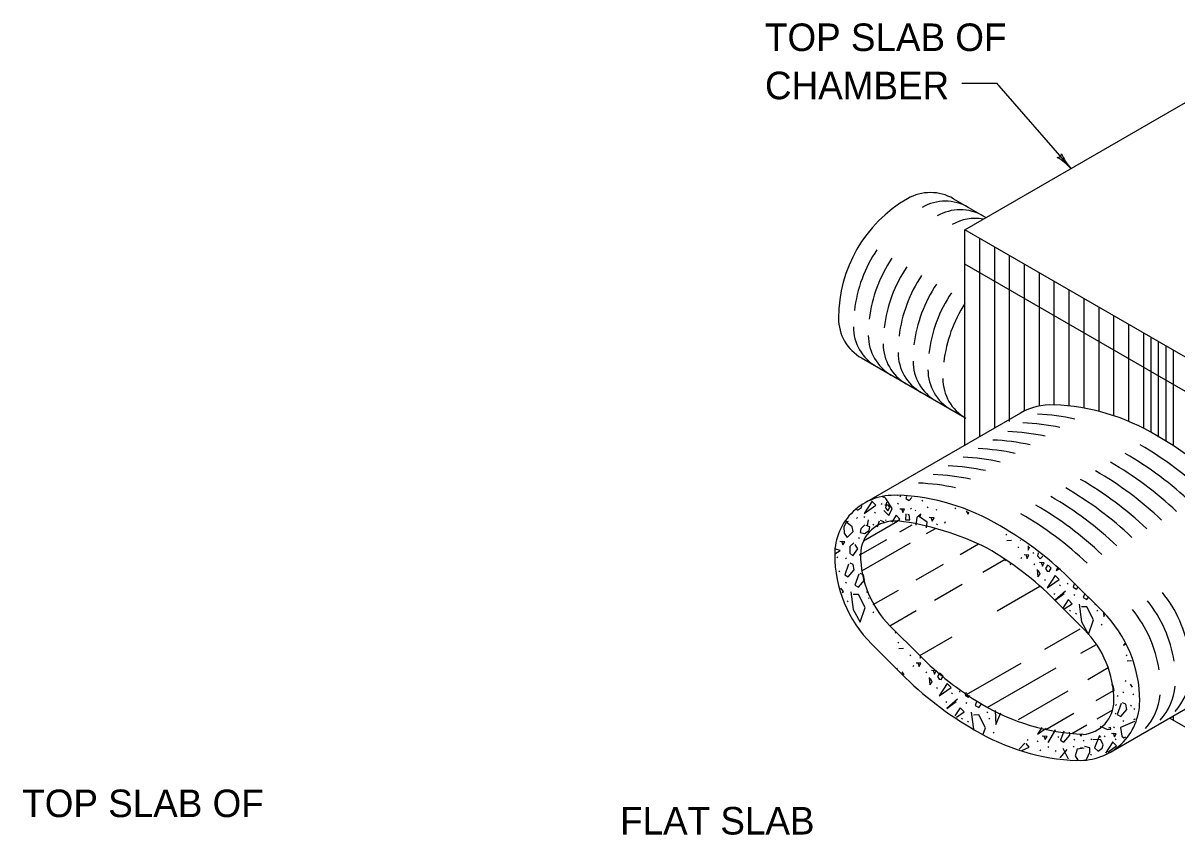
# Model space of a CAD drawing. Extents: x 997.6 to 1036.8, y 998.9 to 1022.5.
# Drawn here: x 1020.9 to 1029.28, y 1007.52 to 1013.41 of the extents above; entities that cross this region are included whole.
import ezdxf

# ---------------------------------------------------------------- set-up
doc = ezdxf.new("R2010")
doc.units = 0
doc.layers.add('1', color=7, linetype='Continuous')

msp = doc.modelspace()

# ---------------------------------------------------------------- linework, layer by layer
at = {"layer": '1'}
for p, q in [((1027.7149, 1012.9753), (1027.9649, 1012.9753)), ((1027.9649, 1012.9753), (1028.505, 1012.3538)), ((1027.7359, 1011.9098), (1029.4679, 1012.9098)), ((1027.6525, 1012.135), (1027.8893, 1011.9983)), ((1027.7359, 1010.345), (1027.7359, 1011.9098)), ((1030.3339, 1010.4098), (1027.7359, 1011.9098)), ((1027.8442, 1010.4076), (1027.8442, 1011.8473)), ((1027.9524, 1010.4701), (1027.9524, 1011.7848)), ((1028.0607, 1010.5185), (1028.0607, 1011.7223)), ((1030.3339, 1010.1598), (1027.7359, 1011.6598)), ((1028.1689, 1010.5939), (1028.1689, 1011.6598)), ((1028.2772, 1010.63), (1028.2772, 1011.5973)), ((1028.3854, 1010.6388), (1028.3854, 1011.5348)), ((1028.4937, 1010.6305), (1028.4937, 1011.4723)), ((1028.6019, 1010.6146), (1028.6019, 1011.4098)), ((1028.7102, 1010.5908), (1028.7102, 1011.3473)), ((1028.8184, 1010.5589), (1028.8184, 1011.2848)), ((1028.9267, 1010.5182), (1028.9267, 1011.2223)), ((1029.0349, 1010.4679), (1029.0349, 1011.1598)), ((1029.0891, 1010.4388), (1029.0891, 1011.1285)), ((1029.1433, 1010.4073), (1029.1433, 1011.0973)), ((1029.1974, 1010.3747), (1029.1974, 1011.066)), ((1029.2516, 1010.3402), (1029.2516, 1011.0348)), ((1026.9849, 1010.9788), (1027.7359, 1010.5453)), ((1027.0096, 1009.9258), (1028.1428, 1010.58)), ((1027.2439, 1009.9809), (1027.2469, 1009.9826)), ((1026.9995, 1009.6503), (1027.2462, 1009.7928)), ((1027.2469, 1009.7927), (1027.2469, 1009.7951)), ((1027.2631, 1009.715), (1027.3543, 1009.7677)), ((1027.4563, 1009.7033), (1027.5224, 1009.7414)), ((1026.9781, 1009.5504), (1027.1703, 1009.6614)), ((1026.9876, 1009.4327), (1027.3412, 1009.6368)), ((1027.7014, 1009.5515), (1027.8343, 1009.6282)), ((1027.3821, 1009.3672), (1027.5799, 1009.4813)), ((1027.867, 1009.4239), (1028.0278, 1009.5168)), ((1028.5212, 1009.3533), (1028.7374, 1009.1366)), ((1027.0709, 1009.1875), (1027.2537, 1009.293)), ((1027.5153, 1009.2208), (1027.7163, 1009.3369)), ((1027.9694, 1009.1418), (1028.2812, 1009.3218)), ((1028.3885, 1009.2208), (1028.6048, 1009.0042)), ((1027.1917, 1009.0341), (1027.3828, 1009.1444)), ((1027.4079, 1008.8175), (1027.1917, 1009.0341)), ((1027.4079, 1008.8175), (1027.6447, 1008.9542)), ((1028.3176, 1008.8633), (1028.5736, 1009.0111)), ((1027.2752, 1008.685), (1027.0589, 1008.9016)), ((1028.5787, 1008.8338), (1028.6917, 1008.8991)), ((1028.7931, 1008.116), (1029.9271, 1008.7708)), ((1027.7488, 1008.5349), (1028.1438, 1008.763)), ((1027.8983, 1008.441), (1028.398, 1008.7295)), ((1028.6294, 1008.6444), (1028.7772, 1008.7298)), ((1028.1253, 1008.3533), (1028.4865, 1008.5619)), ((1028.689, 1008.4923), (1028.8143, 1008.5647)), ((1028.3233, 1008.2812), (1028.5264, 1008.3984)), ((1028.6972, 1008.3579), (1028.8096, 1008.4228)), ((1030.3339, 1007.7223), (1029.2224, 1008.364)), ((1029.2518, 1008.3468), (1029.2518, 1008.3808)), ((1028.5138, 1008.252), (1028.6216, 1008.3143)), ((1028.594, 1008.245), (1028.5958, 1008.2461)), ((1028.5525, 1008.0573), (1028.5494, 1008.0556))]:
    msp.add_line(p, q, dxfattribs=at)
for points in [[(1027.0618, 1009.9381), (1027.0037, 1009.8498), (1027.0889, 1009.9094), (1027.061, 1009.9388)], [(1027.1378, 1009.9727), (1027.1432, 1009.9683), (1027.1531, 1009.9738)], [(1027.1463, 1009.8717), (1027.1839, 1009.834), (1027.2073, 1009.886), (1027.1628, 1009.9592), (1027.1515, 1009.9675)], [(1027.2698, 1009.9762), (1027.2645, 1009.9693)], [(1027.3125, 1009.9721), (1027.3076, 1009.9586), (1027.3325, 1009.9443), (1027.3509, 1009.9658)], [(1027.429, 1009.9465), (1027.4237, 1009.9398)], [(1026.9478, 1009.8795), (1026.9568, 1009.8724), (1026.9855, 1009.8936), (1026.9884, 1009.9053)], [(1027.0847, 1009.8577), (1027.0794, 1009.8509)], [(1027.1328, 1009.9207), (1027.1275, 1009.9138)], [(1027.1673, 1009.9321), (1027.1606, 1009.8906), (1027.1772, 1009.8694), (1027.19, 1009.8943), (1027.1779, 1009.9109), (1027.1538, 1009.9094)], [(1027.2513, 1009.9243), (1027.246, 1009.9175)], [(1027.2749, 1009.8849), (1027.2848, 1009.857), (1027.2983, 1009.8797), (1027.2628, 1009.8819)], [(1027.3475, 1009.8873), (1027.3423, 1009.8805)], [(1027.379, 1009.8743), (1027.3738, 1009.8676)], [(1027.4678, 1009.8966), (1027.4626, 1009.8898)], [(1027.5325, 1009.8747), (1027.5257, 1009.8739)], [(1027.6691, 1009.8905), (1027.6638, 1009.8837)], [(1027.7458, 1009.8684), (1027.7593, 1009.8436), (1027.7652, 1009.8603)], [(1026.8776, 1009.793), (1026.858, 1009.7525), (1026.8595, 1009.7073), (1026.8807, 1009.6756), (1026.9244, 1009.7193), (1026.9184, 1009.7525), (1026.8814, 1009.7819)], [(1026.8874, 1009.791), (1026.8784, 1009.7864)], [(1026.9551, 1009.8207), (1026.9498, 1009.8138)], [(1027.0069, 1009.8281), (1027.0017, 1009.8213)], [(1027.0285, 1009.7631), (1027.0353, 1009.803)], [(1027.0717, 1009.7707), (1027.0664, 1009.7639)], [(1027.1141, 1009.7927), (1027.0981, 1009.7489)], [(1027.1495, 1009.7802), (1027.1481, 1009.7889), (1027.1239, 1009.7994)], [(1027.1643, 1009.804), (1027.159, 1009.7972)], [(1027.2377, 1009.8363), (1027.2055, 1009.7873)], [(1027.247, 1009.7951), (1027.2648, 1009.8076), (1027.2369, 1009.837)], [(1027.2428, 1009.7921), (1027.2469, 1009.795)], [(1027.3069, 1009.8468), (1027.3047, 1009.8038), (1027.3356, 1009.8031), (1027.3318, 1009.84), (1027.3213, 1009.8415)], [(1027.4171, 1009.8468), (1027.3861, 1009.8204), (1027.3802, 1009.7643)], [(1027.4577, 1009.7463), (1027.4631, 1009.7857), (1027.4065, 1009.8257), (1027.3974, 1009.8333)], [(1027.4125, 1009.8287), (1027.4171, 1009.8453)], [(1027.4897, 1009.822), (1027.4995, 1009.7941), (1027.5131, 1009.8168), (1027.4776, 1009.819)], [(1027.5345, 1009.7744), (1027.5293, 1009.7676)], [(1027.5936, 1009.7895), (1027.5883, 1009.7767)], [(1027.0104, 1009.7661), (1026.9795, 1009.7367), (1026.9758, 1009.7118), (1027.0082, 1009.705), (1027.0406, 1009.7268), (1027.0459, 1009.7518), (1027.0195, 1009.7631)], [(1028.0396, 1009.6977), (1028.0343, 1009.6909)], [(1026.8399, 1009.6498), (1026.8498, 1009.6219), (1026.8633, 1009.6446), (1026.8278, 1009.6468)], [(1026.9297, 1009.6371), (1026.8995, 1009.6084), (1026.8995, 1009.5602), (1026.9229, 1009.5413), (1026.9591, 1009.5926), (1026.9388, 1009.625)], [(1026.9681, 1009.6744), (1026.9628, 1009.6676)], [(1028.0751, 1009.653), (1028.0404, 1009.65)], [(1028.1266, 1009.607), (1028.1213, 1009.6002)], [(1028.1391, 1009.6553), (1028.138, 1009.6538)], [(1028.1949, 1009.6156), (1028.1958, 1009.5837), (1028.2084, 1009.6061)], [(1026.7922, 1009.5575), (1026.8301, 1009.5813), (1026.8, 1009.5913)], [(1026.8125, 1009.5338), (1026.8073, 1009.5269)], [(1026.8755, 1009.5263), (1026.8702, 1009.5195)], [(1026.9825, 1009.5647), (1026.9703, 1009.5462), (1026.9785, 1009.5519)], [(1028.1488, 1009.5293), (1028.1435, 1009.5224)], [(1028.178, 1009.5509), (1028.1878, 1009.523), (1028.2014, 1009.5457), (1028.166, 1009.5479)], [(1028.2358, 1009.5644), (1028.2306, 1009.5576)], [(1028.2687, 1009.5633), (1028.2637, 1009.5414), (1028.2826, 1009.521), (1028.3028, 1009.5391)], [(1026.892, 1009.4817), (1026.8633, 1009.4032), (1026.8882, 1009.3888), (1026.932, 1009.4402), (1026.9259, 1009.4779), (1026.9018, 1009.4884)], [(1026.9803, 1009.4968), (1026.9794, 1009.4955)], [(1028.0309, 1009.5113), (1028.0264, 1009.5055)], [(1028.0708, 1009.4738), (1028.064, 1009.4835)], [(1028.2433, 1009.4829), (1028.2379, 1009.4762)], [(1028.2599, 1009.4426), (1028.2652, 1009.3905), (1028.2833, 1009.4086), (1028.2713, 1009.4343)], [(1028.2891, 1009.4954), (1028.2989, 1009.4675), (1028.3125, 1009.4901), (1028.277, 1009.4923)], [(1028.3392, 1009.4765), (1028.3225, 1009.4493), (1028.3346, 1009.4298), (1028.3489, 1009.4275), (1028.3633, 1009.4523), (1028.3399, 1009.4743)], [(1028.4103, 1009.456), (1028.3995, 1009.4358), (1028.419, 1009.448)], [(1026.8255, 1009.4319), (1026.8203, 1009.4251)], [(1026.8737, 1009.3505), (1026.8683, 1009.3437)], [(1026.966, 1009.4076), (1026.9373, 1009.3292), (1026.9623, 1009.3148), (1027.006, 1009.3661), (1027, 1009.4038), (1026.9758, 1009.4144)], [(1028.3192, 1009.37), (1028.3138, 1009.3633)], [(1028.3925, 1009.3986), (1028.3344, 1009.3103), (1028.4197, 1009.3699), (1028.3918, 1009.3993)], [(1026.8442, 1009.2757), (1026.8557, 1009.2837), (1026.834, 1009.3065)], [(1026.9086, 1009.2795), (1026.9244, 1009.152), (1026.975, 1009.0592), (1027.0119, 1009.1656), (1026.9644, 1009.2614), (1026.9252, 1009.2598)], [(1027.0273, 1009.282), (1027.022, 1009.2752)], [(1028.3877, 1009.2683), (1028.3823, 1009.2614)], [(1028.4658, 1009.2849), (1028.3906, 1009.2187)], [(1028.3906, 1009.2187), (1028.4576, 1009.269)], [(1028.4283, 1009.3312), (1028.4231, 1009.3243)], [(1028.4839, 1009.3423), (1028.4786, 1009.3355)], [(1028.5322, 1009.3423), (1028.5217, 1009.3136), (1028.5466, 1009.2993), (1028.5598, 1009.3147)], [(1028.6062, 1009.2681), (1028.5958, 1009.2395), (1028.6207, 1009.2252), (1028.6338, 1009.2405)], [(1026.8866, 1009.2153), (1026.8813, 1009.2085)], [(1027.0421, 1009.2376), (1027.0368, 1009.2308)], [(1028.4869, 1009.2228), (1028.4471, 1009.1621)], [(1028.4558, 1009.1533), (1028.5141, 1009.1941), (1028.4862, 1009.2235)], [(1028.532, 1009.2608), (1028.5268, 1009.254)], [(1028.567, 1009.1898), (1028.5828, 1009.0623), (1028.6333, 1008.9696), (1028.6703, 1009.0759), (1028.6228, 1009.1718), (1028.5836, 1009.1703)], [(1028.684, 1009.1902), (1028.6803, 1009.1855)], [(1027.0736, 1009.1358), (1027.0683, 1009.1289)], [(1028.5006, 1009.1479), (1028.4953, 1009.1411)], [(1028.545, 1009.1257), (1028.5397, 1009.1189)], [(1028.7005, 1009.1479), (1028.6952, 1009.1411)], [(1028.7436, 1009.1281), (1028.745, 1009.1023), (1028.7514, 1009.1173)], [(1028.7319, 1009.0461), (1028.7267, 1009.0393)], [(1027.236, 1008.9897), (1027.2288, 1008.9818), (1027.2392, 1008.9865)], [(1027.2823, 1008.9433), (1027.2796, 1008.9398)], [(1027.2553, 1008.9133), (1027.2499, 1008.9065)], [(1027.2908, 1008.8687), (1027.256, 1008.8657)], [(1027.3547, 1008.8708), (1027.3536, 1008.8695)], [(1028.9029, 1008.9092), (1028.8873, 1008.8922), (1028.9067, 1008.9009)], [(1027.3423, 1008.8226), (1027.337, 1008.8158)], [(1027.3937, 1008.7666), (1027.4035, 1008.7387), (1027.4171, 1008.7613), (1027.3816, 1008.7635)], [(1027.411, 1008.8145), (1027.4114, 1008.7993), (1027.4168, 1008.8089)], [(1027.4496, 1008.7776), (1027.4462, 1008.7733)], [(1028.9137, 1008.8237), (1028.9083, 1008.8168)], [(1028.9469, 1008.7788), (1028.9144, 1008.776)], [(1027.2465, 1008.7269), (1027.2413, 1008.7201)], [(1027.294, 1008.6788), (1027.2797, 1008.6992)], [(1027.3645, 1008.7448), (1027.3592, 1008.7381)], [(1027.4588, 1008.6986), (1027.4536, 1008.6918)], [(1027.5048, 1008.711), (1027.5146, 1008.6831), (1027.5282, 1008.7058), (1027.4927, 1008.708)], [(1027.5544, 1008.6916), (1027.5382, 1008.665), (1027.5503, 1008.6453), (1027.5646, 1008.6431), (1027.5789, 1008.668), (1027.5555, 1008.6899)], [(1027.4756, 1008.6582), (1027.4808, 1008.6062), (1027.4989, 1008.6243), (1027.4868, 1008.6499)], [(1027.6082, 1008.6142), (1027.5501, 1008.5259), (1027.6353, 1008.5855), (1027.6074, 1008.615)], [(1028.8126, 1008.5626), (1028.8211, 1008.5635), (1028.8135, 1008.6012), (1028.8018, 1008.6028)], [(1028.9049, 1008.6373), (1028.8996, 1008.6304)], [(1028.9523, 1008.5891), (1028.938, 1008.6095)], [(1027.5348, 1008.5857), (1027.5295, 1008.5788)], [(1027.644, 1008.5468), (1027.6387, 1008.54)], [(1027.6995, 1008.5579), (1027.6943, 1008.5511)], [(1027.7445, 1008.5488), (1027.7373, 1008.5292), (1027.7623, 1008.5148), (1027.773, 1008.5275)], [(1028.8475, 1008.528), (1028.8423, 1008.5213)], [(1028.8883, 1008.5539), (1028.8829, 1008.5472)], [(1028.9623, 1008.5391), (1028.957, 1008.5323)], [(1027.6033, 1008.4838), (1027.598, 1008.4771)], [(1027.6815, 1008.5005), (1027.6061, 1008.4342), (1027.6732, 1008.4847)], [(1027.7026, 1008.4383), (1027.6633, 1008.3787)], [(1027.6743, 1008.3709), (1027.7298, 1008.4097), (1027.7018, 1008.4391)], [(1027.7477, 1008.4764), (1027.7423, 1008.4697)], [(1027.8238, 1008.4893), (1027.8113, 1008.4552), (1027.8363, 1008.4408), (1027.8572, 1008.4653)], [(1028.8364, 1008.4613), (1028.8311, 1008.4546)], [(1028.8714, 1008.4685), (1028.8428, 1008.3901), (1028.8677, 1008.3758), (1028.9114, 1008.427), (1028.9053, 1008.4648), (1028.8813, 1008.4753)], [(1028.9438, 1008.4577), (1028.9385, 1008.4508)], [(1028.9678, 1008.4336), (1028.9626, 1008.4268)], [(1027.7162, 1008.3635), (1027.7109, 1008.3568)], [(1027.7826, 1008.4055), (1027.7978, 1008.2833)], [(1027.8699, 1008.2456), (1027.8859, 1008.2916), (1027.8384, 1008.3873), (1027.7992, 1008.3858)], [(1027.9013, 1008.4079), (1027.896, 1008.4012)], [(1027.9161, 1008.3635), (1027.9108, 1008.3568)], [(1027.955, 1008.4198), (1027.9607, 1008.3179), (1027.9968, 1008.4023)], [(1028.8327, 1008.3984), (1028.8274, 1008.3917)], [(1028.8883, 1008.3466), (1028.8829, 1008.3398)], [(1028.975, 1008.3543), (1028.9697, 1008.356), (1028.9607, 1008.35)], [(1027.7606, 1008.3413), (1027.7553, 1008.3345)], [(1027.9476, 1008.2618), (1027.9423, 1008.2549)], [(1028.2948, 1008.2945), (1028.263, 1008.2462), (1028.3252, 1008.2896)], [(1028.3918, 1008.2776), (1028.342, 1008.1855), (1028.3933, 1008.2761)], [(1028.4539, 1008.2689), (1028.4299, 1008.2031), (1028.4548, 1008.1888), (1028.4986, 1008.2401), (1028.4951, 1008.2623)], [(1028.7182, 1008.3048), (1028.7728, 1008.2798), (1028.7962, 1008.2836), (1028.7924, 1008.2949), (1028.7788, 1008.2903)], [(1028.8198, 1008.3003), (1028.8145, 1008.2935)], [(1028.9667, 1008.3394), (1028.8656, 1008.2957), (1028.8754, 1008.233), (1028.8913, 1008.2203), (1028.9048, 1008.2279)], [(1028.1708, 1008.1818), (1028.1293, 1008.1367)], [(1028.1488, 1008.1285), (1028.2018, 1008.1523), (1028.1813, 1008.1788)], [(1028.1941, 1008.2078), (1028.1888, 1008.201)], [(1028.2663, 1008.1985), (1028.261, 1008.1917)], [(1028.3103, 1008.235), (1028.3201, 1008.2071), (1028.3337, 1008.2298), (1028.2982, 1008.232)], [(1028.4162, 1008.23), (1028.4109, 1008.2232)], [(1028.5328, 1008.2096), (1028.5275, 1008.2028)], [(1028.5708, 1008.2501), (1028.5774, 1008.2312), (1028.5872, 1008.2474)], [(1028.5994, 1008.2022), (1028.5942, 1008.1954)], [(1028.6339, 1008.2538), (1028.6331, 1008.2528)], [(1028.655, 1008.2133), (1028.6497, 1008.2065)], [(1028.7132, 1008.2368), (1028.677, 1008.1463), (1028.7049, 1008.1244), (1028.7336, 1008.1455), (1028.7396, 1008.1697), (1028.7238, 1008.2067), (1028.6664, 1008.2082)], [(1028.7124, 1008.2255), (1028.7253, 1008.2308)], [(1028.7531, 1008.2337), (1028.7478, 1008.2269)], [(1028.8098, 1008.19), (1028.7567, 1008.1092)], [(1028.7737, 1008.1171), (1028.837, 1008.1613), (1028.8091, 1008.1908)], [(1028.8119, 1008.2553), (1028.8218, 1008.2274), (1028.8353, 1008.2501), (1028.7998, 1008.2523)], [(1028.8327, 1008.2133), (1028.8274, 1008.2065)], [(1028.2866, 1008.1338), (1028.2813, 1008.1269)], [(1028.344, 1008.1578), (1028.3388, 1008.151)], [(1028.3958, 1008.1282), (1028.3906, 1008.1213)], [(1028.4756, 1008.135), (1028.4253, 1008.0755)], [(1028.4893, 1008.0653), (1028.4499, 1008.1425)], [(1028.5273, 1008.1596), (1028.522, 1008.1528)], [(1028.6023, 1008.144), (1028.551, 1008.138), (1028.5359, 1008.0898), (1028.5575, 1008.0577)], [(1028.5767, 1008.1501), (1028.5933, 1008.1471)], [(1028.6184, 1008.0624), (1028.6423, 1008.1161), (1028.6423, 1008.1478), (1028.6076, 1008.1583)], [(1028.6532, 1008.1004), (1028.6478, 1008.0936)]]:
    msp.add_lwpolyline(points, dxfattribs=at)
for centre, radius, start, end in [((1028.4075, 1012.4661), 0.0313, 269.76523, 351.88193), ((1028.8001, 1012.6103), 0.3909, 202.33779, 220.98452), ((1028.2099, 1012.0974), 0.3909, 40.99063, 59.65942), ((1028.2099, 1012.0974), 0.3909, 40.97841, 40.99063), ((1027.8194, 1011.2678), 1.0014, 120.00196, 180), ((1027.4856, 1011.8459), 0.3338, 60.00363, 120.00068), ((1027.5939, 1011.7834), 0.3338, 60.00363, 120.00068), ((1027.7021, 1011.7209), 0.3338, 60.00363, 120.00068), ((1027.8104, 1011.6584), 0.3338, 79.79434, 120.00068), ((1027.9277, 1011.2053), 1.0014, 146.02436, 173.21516), ((1028.0359, 1011.1428), 1.0014, 146.02436, 173.21516), ((1028.1442, 1011.0803), 1.0014, 146.02436, 173.21516), ((1028.2524, 1011.0178), 1.0014, 146.02436, 173.21516), ((1028.3607, 1010.9553), 1.0014, 146.02436, 173.21516), ((1028.4689, 1010.8928), 1.0014, 146.02436, 173.21516), ((1028.5772, 1010.8303), 1.0014, 147.15213, 173.21516), ((1027.1518, 1011.2678), 0.3338, 180, 240.00236), ((1027.2601, 1011.2053), 0.3338, 180, 240.00236), ((1027.3683, 1011.1428), 0.3338, 180, 240.00236), ((1027.4766, 1011.0803), 0.3338, 180, 240.00236), ((1027.5848, 1011.0178), 0.3338, 180, 240.00236), ((1027.6931, 1010.9553), 0.3338, 180, 240.00236), ((1027.8014, 1010.8928), 0.3338, 180, 240.00236), ((1027.9096, 1010.8303), 0.3338, 180, 240.00236), ((1028.3583, 1010.2067), 0.4311, 86.62944, 120.37359), ((1028.3198, 1009.0697), 1.5704, 59.00058, 87.67018), ((1028.2007, 1009.001), 1.5704, 77.7154, 87.67018), ((1027.9842, 1008.876), 1.5704, 77.71569, 87.67018), ((1028.0924, 1008.9385), 1.5704, 77.71554, 87.67018), ((1027.8759, 1008.8135), 1.5704, 77.71583, 87.67018), ((1027.8542, 1008.2085), 2.5488, 44.95658, 59.99979), ((1027.7677, 1008.751), 1.5704, 77.71597, 87.67018), ((1027.6268, 1008.0773), 2.5488, 46.49964, 59.99979), ((1027.7351, 1008.1398), 2.5488, 46.49958, 59.99979), ((1027.5512, 1008.626), 1.5704, 77.71625, 87.67018), ((1027.6594, 1008.6885), 1.5704, 77.71611, 87.67018), ((1027.5186, 1008.0148), 2.5488, 46.4997, 59.99979), ((1027.4429, 1008.5635), 1.5704, 77.71639, 87.67018), ((1027.4103, 1007.9523), 2.5488, 46.49976, 59.99979), ((1027.3347, 1008.501), 1.5704, 77.71653, 87.67018), ((1027.1938, 1007.8273), 2.5488, 46.49989, 59.99979), ((1027.3021, 1007.8898), 2.5488, 46.49982, 59.99979), ((1027.2216, 1009.5504), 0.4311, 87.03036, 180), ((1027.1831, 1008.4135), 1.5704, 59.00058, 87.67018), ((1027.0856, 1007.7648), 2.5488, 46.49995, 59.99979), ((1026.9773, 1007.7023), 2.5488, 46.50001, 59.99979), ((1027.2216, 1009.5504), 0.2436, 84.02731, 180), ((1027.0091, 1007.8418), 1.9677, 63.13939, 83.05745), ((1026.8691, 1007.6398), 2.5488, 46.50007, 59.99979), ((1026.7175, 1007.5523), 2.5488, 44.95658, 59.99979), ((1027.7088, 1009.5504), 0.9182, 180, 224.95621), ((1027.7088, 1009.5504), 0.7307, 180, 224.95621), ((1026.7175, 1007.5523), 2.3613, 44.95658, 59.99979), ((1028.4557, 1008.7003), 0.9182, 8.67603, 38.86538), ((1028.3475, 1008.6378), 0.9182, 8.6762, 38.86555), ((1028.0877, 1008.4878), 0.9182, 0, 44.95569), ((1028.2392, 1008.5753), 0.9182, 8.67638, 38.86571), ((1028.0877, 1008.4878), 0.7307, 0, 44.95569), ((1029.0789, 1010.4859), 2.3613, 224.95658, 238.66205), ((1029.0789, 1010.4859), 2.5488, 224.95658, 239.99979), ((1028.9429, 1008.7003), 0.4311, 318.03673, 354.28337), ((1028.7264, 1008.5753), 0.4311, 318.04305, 354.28422), ((1028.8346, 1008.6378), 0.4311, 318.03989, 354.2838), ((1028.6597, 1009.8152), 1.5704, 239.00058, 267.67018), ((1028.5748, 1008.4878), 0.4311, 267.0364, 0), ((1028.5748, 1008.4878), 0.2436, 274.5232, 0), ((1028.6133, 1009.6247), 1.5704, 239.00058, 267.67018)]:
    msp.add_arc(centre, radius, start, end, dxfattribs=at)

# ---------------------------------------------------------------- texts
for s, p in [('TOP SLAB OF', (1026.2843, 1013.2077)), ('CHAMBER', (1026.2843, 1012.8577)), ('TOP SLAB OF', (1020.8902, 1007.6445)), ('FLAT SLAB', (1025.232, 1007.5179))]:
    msp.add_text(s, height=0.2, dxfattribs=at).set_placement(p)

doc.saveas('drawing.dxf')
